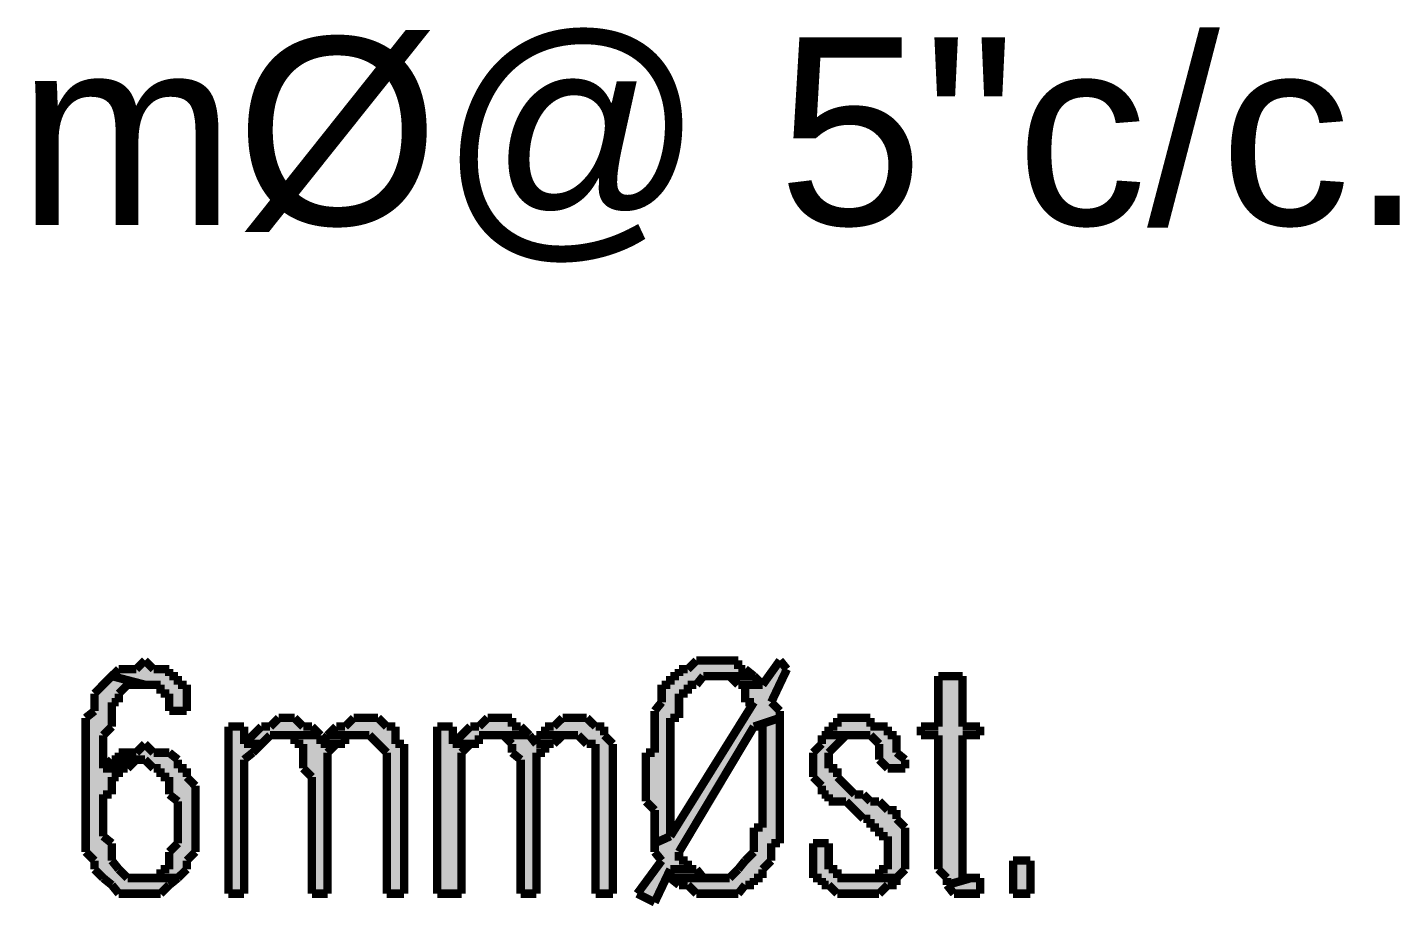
# Model space of a CAD drawing. Header units: millimetres. Extents: x 5 to 350, y 3 to 213.
# Drawn here: x 83.99 to 97.9, y 103.67 to 112.58 of the extents above; entities that cross this region are included whole.
import ezdxf

# ---------------------------------------------------------------- set-up
doc = ezdxf.new("R2010")
doc.units = ezdxf.units.MM
for name, color, linetype in [('H', 251, 'Continuous'), ('P', 255, 'Continuous'), ('T', 255, 'Continuous')]:
    doc.layers.add(name, color=color, linetype=linetype)
doc.styles.get("Standard").update_dxf_attribs({"font": 'arial.ttf'})

msp = doc.modelspace()

# ---------------------------------------------------------------- hatches: boundary and pattern name
at = {"layer": 'H', "linetype": 'Continuous'}
for points in [[(85.425, 105.657), (85.425, 105.833), (85.337, 105.833), (85.337, 105.922), (85.178, 105.922), (84.843, 106.01), (84.914, 106.08), (85.09, 106.08), (85.178, 106.168), (85.266, 106.08), (85.425, 106.08), (85.425, 106.01), (85.513, 106.01), (85.513, 105.922), (85.602, 105.922), (85.602, 105.657), (85.425, 105.657)], [(90.346, 103.717), (90.17, 103.805), (90.417, 104.14), (90.346, 104.228), (90.346, 104.316), (90.505, 104.387), (91.352, 105.745), (91.264, 105.745), (91.264, 105.922), (91.44, 105.922), (91.616, 106.168), (91.687, 106.08), (91.528, 105.745), (91.616, 105.657), (91.616, 105.586), (91.352, 105.498), (90.593, 104.228), (90.593, 104.14), (90.682, 104.14), (90.682, 104.052), (90.505, 104.052), (90.346, 103.717)], [(90.346, 104.316), (90.346, 104.652), (90.258, 104.74), (90.258, 105.234), (90.346, 105.234), (90.346, 105.657), (90.417, 105.745), (90.417, 105.922), (90.505, 105.922), (90.505, 106.01), (90.593, 106.01), (90.593, 106.08), (90.682, 106.08), (90.77, 106.168), (91.193, 106.168), (91.193, 106.08), (91.264, 106.08), (91.352, 106.01), (90.84, 106.01), (90.77, 105.922), (90.682, 105.922), (90.682, 105.833), (90.593, 105.833), (90.593, 105.586), (90.505, 105.586), (90.505, 104.387), (90.346, 104.316)], [(84.914, 103.805), (84.667, 104.052), (84.667, 104.14), (84.578, 104.228), (84.578, 105.586), (84.667, 105.657), (84.667, 105.833), (84.843, 106.01), (85.178, 105.922), (85.002, 105.922), (84.914, 105.833), (84.914, 105.745), (84.843, 105.745), (84.843, 105.498), (84.755, 105.41), (84.755, 105.075), (84.914, 105.075), (84.914, 104.987), (84.843, 104.987), (84.843, 104.81), (84.755, 104.81), (84.755, 104.387), (84.843, 104.316), (84.843, 104.14), (85.002, 103.964), (85.513, 103.964), (85.337, 103.805), (84.914, 103.805)], [(91.193, 105.922), (91.105, 106.01), (91.352, 106.01), (91.44, 105.922), (91.193, 105.922)], [(93.31, 103.893), (93.31, 103.964), (93.222, 104.052), (93.222, 105.41), (93.045, 105.41), (93.045, 105.498), (93.222, 105.498), (93.222, 106.01), (93.468, 106.01), (93.468, 105.498), (93.645, 105.498), (93.645, 105.41), (93.468, 105.41), (93.468, 103.964), (93.557, 103.964), (93.31, 103.893)], [(86.184, 105.322), (86.36, 105.498), (86.448, 105.498), (86.536, 105.586), (86.695, 105.586), (86.783, 105.498), (86.872, 105.498), (86.96, 105.41), (86.448, 105.41), (86.36, 105.322), (86.184, 105.322)], [(87.63, 103.805), (87.63, 105.234), (87.454, 105.41), (87.03, 105.41), (87.118, 105.498), (87.207, 105.498), (87.295, 105.586), (87.542, 105.586), (87.63, 105.498), (87.718, 105.498), (87.718, 105.322), (87.806, 105.322), (87.806, 103.805), (87.63, 103.805)], [(88.3, 105.322), (88.477, 105.498), (88.565, 105.498), (88.653, 105.586), (88.9, 105.586), (88.9, 105.498), (88.988, 105.498), (89.076, 105.41), (88.565, 105.41), (88.565, 105.322), (88.3, 105.322)], [(89.747, 103.805), (89.747, 105.322), (89.658, 105.322), (89.57, 105.41), (89.235, 105.41), (89.235, 105.498), (89.323, 105.498), (89.412, 105.586), (89.658, 105.586), (89.747, 105.498), (89.835, 105.498), (89.835, 105.41), (89.923, 105.322), (89.923, 103.805), (89.747, 103.805)], [(90.77, 103.805), (90.682, 103.893), (90.593, 103.893), (90.505, 103.964), (91.105, 103.964), (91.352, 104.228), (91.352, 104.475), (91.44, 104.475), (91.44, 105.498), (91.352, 105.498), (91.616, 105.586), (91.616, 104.316), (91.528, 104.316), (91.528, 104.14), (91.44, 104.052), (91.44, 103.964), (91.352, 103.964), (91.352, 103.893), (91.264, 103.893), (91.193, 103.805), (90.77, 103.805)], [(92.71, 105.075), (92.622, 105.163), (92.622, 105.322), (92.534, 105.41), (92.11, 105.41), (92.11, 105.498), (92.198, 105.498), (92.198, 105.586), (92.534, 105.586), (92.534, 105.498), (92.71, 105.498), (92.71, 105.41), (92.798, 105.41), (92.798, 105.234), (92.886, 105.163), (92.886, 105.075), (92.71, 105.075)], [(86.025, 103.805), (86.025, 105.498), (86.184, 105.498), (86.184, 105.322), (86.36, 105.322), (86.184, 105.163), (86.184, 103.805), (86.025, 103.805)], [(88.142, 103.805), (88.142, 105.498), (88.3, 105.498), (88.3, 105.322), (88.477, 105.322), (88.388, 105.234), (88.388, 103.805), (88.142, 103.805)], [(85.337, 103.964), (85.337, 104.052), (85.425, 104.052), (85.425, 104.228), (85.513, 104.316), (85.513, 104.74), (85.425, 104.81), (85.425, 104.987), (85.337, 104.987), (85.337, 105.075), (85.266, 105.075), (85.178, 105.163), (84.914, 105.163), (84.914, 105.234), (85.09, 105.234), (85.178, 105.322), (85.266, 105.234), (85.425, 105.234), (85.513, 105.163), (85.513, 105.075), (85.602, 105.075), (85.602, 104.987), (85.69, 104.898), (85.69, 104.228), (85.602, 104.14), (85.602, 104.052), (85.513, 103.964), (85.337, 103.964)], [(86.872, 103.805), (86.872, 104.987), (86.783, 105.075), (86.783, 105.322), (86.695, 105.322), (86.695, 105.41), (86.96, 105.41), (86.96, 105.322), (87.118, 105.322), (87.03, 105.234), (87.03, 103.805), (86.872, 103.805)], [(86.96, 105.322), (87.03, 105.41), (87.207, 105.41), (87.207, 105.322), (86.96, 105.322)], [(88.988, 103.805), (88.988, 105.163), (88.9, 105.234), (88.9, 105.322), (88.812, 105.41), (89.076, 105.41), (89.147, 105.322), (89.235, 105.322), (89.235, 105.234), (89.147, 105.234), (89.147, 103.805), (88.988, 103.805)], [(89.147, 105.322), (89.147, 105.41), (89.412, 105.41), (89.323, 105.322), (89.147, 105.322)], [(92.622, 103.964), (92.622, 104.052), (92.71, 104.052), (92.71, 104.387), (92.622, 104.387), (92.622, 104.475), (92.534, 104.475), (92.534, 104.563), (92.463, 104.563), (92.287, 104.74), (92.11, 104.74), (92.11, 104.81), (92.04, 104.81), (92.04, 104.898), (91.952, 104.987), (91.952, 105.234), (92.04, 105.322), (92.04, 105.41), (92.287, 105.41), (92.11, 105.234), (92.11, 105.075), (92.198, 105.075), (92.198, 104.987), (92.375, 104.81), (92.463, 104.81), (92.534, 104.74), (92.622, 104.74), (92.71, 104.652), (92.798, 104.652), (92.798, 104.563), (92.886, 104.475), (92.886, 104.052), (92.798, 103.964), (92.622, 103.964)], [(84.755, 105.075), (84.843, 105.163), (85.09, 105.163), (85.002, 105.075), (84.755, 105.075)], [(92.198, 103.805), (92.11, 103.893), (92.04, 103.893), (92.04, 103.964), (91.952, 103.964), (91.952, 104.316), (92.11, 104.316), (92.11, 104.052), (92.198, 104.052), (92.198, 103.964), (92.798, 103.964), (92.798, 103.893), (92.71, 103.893), (92.622, 103.805), (92.198, 103.805)], [(90.505, 103.964), (90.505, 104.052), (90.77, 104.052), (90.84, 103.964), (90.505, 103.964)], [(93.98, 103.805), (93.98, 104.14), (94.156, 104.14), (94.156, 103.805), (93.98, 103.805)], [(93.38, 103.805), (93.31, 103.893), (93.557, 103.964), (93.645, 103.964), (93.645, 103.805), (93.38, 103.805)]]:
    msp.add_hatch(color=256, dxfattribs=at).paths.add_polyline_path(points)

# ---------------------------------------------------------------- linework, layer by layer
at = {"layer": 'P', "const_width": 0.085}
for points in [[(85.178, 106.168), (85.09, 106.08)], [(85.266, 106.08), (85.178, 106.168)], [(90.77, 106.168), (90.682, 106.08)], [(90.84, 106.168), (90.77, 106.168)], [(90.928, 106.168), (90.84, 106.168)], [(91.017, 106.168), (90.928, 106.168)], [(91.105, 106.168), (91.017, 106.168)], [(91.193, 106.168), (91.105, 106.168)], [(91.193, 106.08), (91.193, 106.168)], [(91.616, 106.168), (91.44, 105.922)], [(91.687, 106.08), (91.616, 106.168)], [(84.843, 106.01), (84.755, 105.922)], [(84.914, 106.08), (84.843, 106.01)], [(85.178, 105.922), (84.843, 106.01)], [(84.843, 106.01), (85.178, 105.922)], [(85.002, 106.08), (84.914, 106.08)], [(85.09, 106.08), (85.002, 106.08)], [(85.337, 106.08), (85.266, 106.08)], [(85.266, 106.08), (85.266, 106.08)], [(85.425, 106.08), (85.337, 106.08)], [(85.425, 106.01), (85.425, 106.08)], [(85.513, 106.01), (85.425, 106.01)], [(85.513, 105.922), (85.513, 106.01)], [(90.593, 106.01), (90.505, 106.01)], [(90.505, 106.01), (90.505, 105.922)], [(90.682, 106.08), (90.593, 106.08)], [(90.593, 106.08), (90.593, 106.01)], [(90.77, 105.922), (90.84, 106.01)], [(90.84, 106.01), (90.928, 106.01)], [(91.352, 106.01), (90.928, 106.01)], [(90.928, 106.01), (91.017, 106.01)], [(90.928, 106.01), (91.352, 106.01)], [(91.017, 106.01), (91.105, 106.01)], [(91.105, 106.01), (91.193, 105.922)], [(91.264, 106.08), (91.193, 106.08)], [(91.352, 106.01), (91.264, 106.08)], [(91.44, 105.922), (91.352, 106.01)], [(91.528, 105.745), (91.687, 106.08)], [(93.468, 106.01), (93.222, 106.01)], [(93.222, 106.01), (93.222, 105.498)], [(93.468, 105.498), (93.468, 106.01)], [(84.755, 105.922), (84.667, 105.833)], [(84.667, 105.833), (84.667, 105.745)], [(84.914, 105.833), (85.002, 105.922)], [(84.914, 105.745), (84.914, 105.833)], [(85.002, 105.922), (85.09, 105.922)], [(85.09, 105.922), (85.178, 105.922)], [(85.178, 105.922), (85.266, 105.922)], [(85.266, 105.922), (85.337, 105.922)], [(85.337, 105.922), (85.337, 105.833)], [(85.337, 105.833), (85.425, 105.833)], [(85.425, 105.833), (85.425, 105.745)], [(85.602, 105.922), (85.513, 105.922)], [(85.602, 105.833), (85.602, 105.922)], [(85.602, 105.745), (85.602, 105.833)], [(90.505, 105.922), (90.417, 105.922)], [(90.417, 105.922), (90.417, 105.833)], [(90.417, 105.833), (90.417, 105.745)], [(90.593, 105.745), (90.593, 105.833)], [(90.593, 105.833), (90.682, 105.833)], [(90.682, 105.833), (90.682, 105.922)], [(90.682, 105.922), (90.77, 105.922)], [(91.193, 105.922), (91.264, 105.922)], [(91.264, 105.922), (91.44, 105.922)], [(91.44, 105.922), (91.264, 105.922)], [(91.264, 105.922), (91.264, 105.833)], [(91.264, 105.833), (91.264, 105.745)], [(91.44, 105.922), (91.44, 105.922)], [(84.667, 105.745), (84.667, 105.657)], [(84.843, 105.657), (84.843, 105.745)], [(84.843, 105.745), (84.914, 105.745)], [(85.425, 105.745), (85.425, 105.657)], [(85.602, 105.657), (85.602, 105.745)], [(90.417, 105.745), (90.346, 105.657)], [(91.352, 105.745), (90.505, 104.387)], [(90.593, 105.657), (90.593, 105.745)], [(91.264, 105.745), (91.352, 105.745)], [(91.616, 105.657), (91.528, 105.745)], [(84.667, 105.657), (84.578, 105.586)], [(84.578, 105.586), (84.578, 105.498)], [(84.843, 105.586), (84.843, 105.657)], [(84.843, 105.498), (84.843, 105.586)], [(85.425, 105.657), (85.602, 105.657)], [(86.536, 105.586), (86.448, 105.498)], [(86.607, 105.586), (86.536, 105.586)], [(86.695, 105.586), (86.607, 105.586)], [(86.783, 105.498), (86.695, 105.586)], [(86.695, 105.586), (86.695, 105.586)], [(87.295, 105.586), (87.207, 105.498)], [(87.383, 105.586), (87.295, 105.586)], [(87.454, 105.586), (87.383, 105.586)], [(87.542, 105.586), (87.454, 105.586)], [(87.63, 105.498), (87.542, 105.586)], [(88.653, 105.586), (88.565, 105.498)], [(88.724, 105.586), (88.653, 105.586)], [(88.812, 105.586), (88.724, 105.586)], [(88.9, 105.586), (88.812, 105.586)], [(88.9, 105.498), (88.9, 105.586)], [(89.412, 105.586), (89.323, 105.498)], [(89.5, 105.586), (89.412, 105.586)], [(89.57, 105.586), (89.5, 105.586)], [(89.658, 105.586), (89.57, 105.586)], [(89.57, 105.586), (89.57, 105.586)], [(89.747, 105.498), (89.658, 105.586)], [(90.346, 105.657), (90.346, 105.586)], [(90.346, 105.586), (90.346, 105.498)], [(90.505, 105.498), (90.505, 105.586)], [(90.505, 105.586), (90.593, 105.586)], [(90.593, 105.586), (90.593, 105.657)], [(91.616, 105.586), (91.352, 105.498)], [(91.352, 105.498), (91.616, 105.586)], [(91.616, 105.586), (91.616, 105.657)], [(91.616, 105.498), (91.616, 105.586)], [(92.287, 105.586), (92.198, 105.586)], [(92.198, 105.586), (92.198, 105.498)], [(92.375, 105.586), (92.287, 105.586)], [(92.463, 105.586), (92.375, 105.586)], [(92.534, 105.586), (92.463, 105.586)], [(92.534, 105.498), (92.534, 105.586)], [(84.578, 105.498), (84.578, 105.41)], [(84.578, 105.41), (84.578, 105.322)], [(84.755, 105.41), (84.843, 105.498)], [(84.755, 105.322), (84.755, 105.41)], [(86.184, 105.498), (86.025, 105.498)], [(86.025, 105.498), (86.025, 103.805)], [(86.184, 105.322), (86.184, 105.498)], [(86.272, 105.41), (86.184, 105.322)], [(86.36, 105.498), (86.272, 105.41)], [(86.448, 105.498), (86.36, 105.498)], [(86.36, 105.322), (86.448, 105.41)], [(86.448, 105.41), (86.536, 105.41)], [(86.96, 105.41), (86.536, 105.41)], [(86.536, 105.41), (86.607, 105.41)], [(86.536, 105.41), (86.96, 105.41)], [(86.607, 105.41), (86.695, 105.41)], [(86.695, 105.41), (86.695, 105.322)], [(86.872, 105.498), (86.783, 105.498)], [(86.96, 105.41), (86.872, 105.498)], [(86.96, 105.322), (86.96, 105.41)], [(86.96, 105.41), (86.96, 105.41)], [(87.03, 105.41), (86.96, 105.322)], [(87.118, 105.498), (87.03, 105.41)], [(87.383, 105.41), (87.03, 105.41)], [(87.03, 105.41), (87.383, 105.41)], [(87.207, 105.498), (87.118, 105.498)], [(87.207, 105.322), (87.207, 105.41)], [(87.207, 105.41), (87.295, 105.41)], [(87.295, 105.41), (87.383, 105.41)], [(87.383, 105.41), (87.454, 105.41)], [(87.454, 105.41), (87.542, 105.322)], [(87.718, 105.498), (87.63, 105.498)], [(87.718, 105.41), (87.718, 105.498)], [(87.718, 105.322), (87.718, 105.41)], [(88.3, 105.498), (88.142, 105.498)], [(88.142, 105.498), (88.142, 103.805)], [(88.3, 105.322), (88.3, 105.498)], [(88.388, 105.41), (88.3, 105.322)], [(88.477, 105.498), (88.388, 105.41)], [(88.565, 105.498), (88.477, 105.498)], [(88.565, 105.322), (88.565, 105.41)], [(88.565, 105.41), (88.653, 105.41)], [(88.653, 105.41), (88.724, 105.41)], [(89.076, 105.41), (88.724, 105.41)], [(88.724, 105.41), (88.812, 105.41)], [(88.724, 105.41), (89.076, 105.41)], [(88.812, 105.41), (88.9, 105.322)], [(88.988, 105.498), (88.9, 105.498)], [(89.076, 105.41), (88.988, 105.498)], [(89.147, 105.322), (89.076, 105.41)], [(89.076, 105.41), (89.076, 105.41)], [(89.235, 105.41), (89.147, 105.41)], [(89.147, 105.41), (89.147, 105.322)], [(89.323, 105.498), (89.235, 105.498)], [(89.235, 105.498), (89.235, 105.41)], [(89.5, 105.41), (89.235, 105.41)], [(89.235, 105.41), (89.5, 105.41)], [(89.323, 105.322), (89.412, 105.41)], [(89.412, 105.41), (89.5, 105.41)], [(89.5, 105.41), (89.57, 105.41)], [(89.57, 105.41), (89.658, 105.322)], [(89.835, 105.498), (89.747, 105.498)], [(89.835, 105.41), (89.835, 105.498)], [(89.923, 105.322), (89.835, 105.41)], [(90.346, 105.498), (90.346, 105.41)], [(90.346, 105.41), (90.346, 105.322)], [(90.505, 105.41), (90.505, 105.498)], [(90.505, 105.322), (90.505, 105.41)], [(90.593, 104.228), (91.352, 105.498)], [(91.352, 105.498), (91.44, 105.498)], [(91.44, 105.498), (91.44, 105.41)], [(91.44, 105.41), (91.44, 105.322)], [(91.616, 105.41), (91.616, 105.498)], [(91.616, 105.498), (91.616, 105.498)], [(91.616, 105.322), (91.616, 105.41)], [(92.04, 105.41), (92.04, 105.322)], [(92.375, 105.41), (92.04, 105.41)], [(92.11, 105.41), (92.04, 105.41)], [(92.04, 105.41), (92.375, 105.41)], [(92.198, 105.498), (92.11, 105.498)], [(92.11, 105.498), (92.11, 105.41)], [(92.198, 105.322), (92.287, 105.41)], [(92.287, 105.41), (92.375, 105.41)], [(92.375, 105.41), (92.375, 105.41)], [(92.375, 105.41), (92.463, 105.41)], [(92.463, 105.41), (92.534, 105.41)], [(92.622, 105.498), (92.534, 105.498)], [(92.534, 105.41), (92.622, 105.322)], [(92.71, 105.498), (92.622, 105.498)], [(92.71, 105.41), (92.71, 105.498)], [(92.798, 105.41), (92.71, 105.41)], [(92.798, 105.322), (92.798, 105.41)], [(93.222, 105.498), (93.045, 105.498)], [(93.045, 105.498), (93.045, 105.41)], [(93.045, 105.41), (93.222, 105.41)], [(93.222, 105.41), (93.222, 104.228)], [(93.645, 105.498), (93.468, 105.498)], [(93.468, 104.228), (93.468, 105.41)], [(93.468, 105.41), (93.645, 105.41)], [(93.645, 105.41), (93.645, 105.498)], [(84.578, 105.322), (84.578, 105.234)], [(84.755, 105.234), (84.755, 105.322)], [(85.178, 105.322), (85.09, 105.234)], [(85.266, 105.234), (85.178, 105.322)], [(86.36, 105.322), (86.184, 105.322)], [(86.184, 105.322), (86.36, 105.322)], [(86.272, 105.234), (86.36, 105.322)], [(86.695, 105.322), (86.783, 105.322)], [(86.783, 105.322), (86.783, 105.234)], [(87.118, 105.322), (86.96, 105.322)], [(86.96, 105.322), (87.118, 105.322)], [(87.03, 105.234), (87.118, 105.322)], [(87.118, 105.322), (87.207, 105.322)], [(87.542, 105.322), (87.63, 105.234)], [(87.806, 105.322), (87.718, 105.322)], [(87.806, 105.234), (87.806, 105.322)], [(88.477, 105.322), (88.3, 105.322)], [(88.3, 105.322), (88.477, 105.322)], [(88.388, 105.234), (88.477, 105.322)], [(88.477, 105.322), (88.565, 105.322)], [(88.9, 105.322), (88.9, 105.234)], [(89.235, 105.322), (89.147, 105.322)], [(89.147, 105.322), (89.235, 105.322)], [(89.235, 105.234), (89.235, 105.322)], [(89.235, 105.322), (89.323, 105.322)], [(89.658, 105.322), (89.747, 105.322)], [(89.747, 105.322), (89.747, 105.234)], [(89.923, 105.234), (89.923, 105.322)], [(90.346, 105.322), (90.346, 105.234)], [(90.505, 105.234), (90.505, 105.322)], [(91.44, 105.322), (91.44, 105.234)], [(91.616, 105.234), (91.616, 105.322)], [(92.04, 105.322), (91.952, 105.234)], [(92.11, 105.234), (92.198, 105.322)], [(92.622, 105.322), (92.622, 105.234)], [(92.798, 105.234), (92.798, 105.322)], [(84.578, 105.234), (84.578, 105.163)], [(84.578, 105.163), (84.578, 105.075)], [(84.755, 105.163), (84.755, 105.234)], [(84.843, 105.163), (84.755, 105.075)], [(84.755, 105.075), (84.755, 105.163)], [(85.178, 105.163), (84.843, 105.163)], [(84.914, 105.163), (84.843, 105.163)], [(84.843, 105.163), (85.178, 105.163)], [(85.002, 105.234), (84.914, 105.234)], [(84.914, 105.234), (84.914, 105.163)], [(85.09, 105.234), (85.002, 105.234)], [(85.002, 105.075), (85.09, 105.163)], [(85.09, 105.163), (85.178, 105.163)], [(85.178, 105.163), (85.266, 105.075)], [(85.337, 105.234), (85.266, 105.234)], [(85.266, 105.234), (85.266, 105.234)], [(85.425, 105.234), (85.337, 105.234)], [(85.513, 105.163), (85.425, 105.234)], [(85.513, 105.075), (85.513, 105.163)], [(86.184, 105.163), (86.272, 105.234)], [(86.184, 103.805), (86.184, 105.163)], [(86.783, 105.234), (86.783, 105.163)], [(86.783, 105.163), (86.783, 105.075)], [(87.03, 105.163), (87.03, 105.234)], [(87.03, 103.805), (87.03, 105.163)], [(87.63, 105.234), (87.63, 105.163)], [(87.63, 105.163), (87.63, 105.075)], [(87.806, 105.163), (87.806, 105.234)], [(87.806, 105.075), (87.806, 105.163)], [(88.388, 105.163), (88.388, 105.234)], [(88.388, 103.805), (88.388, 105.163)], [(88.9, 105.234), (88.988, 105.163)], [(88.988, 105.163), (88.988, 105.075)], [(89.147, 105.163), (89.147, 105.234)], [(89.147, 105.234), (89.235, 105.234)], [(89.147, 103.805), (89.147, 105.163)], [(89.747, 105.234), (89.747, 105.163)], [(89.747, 105.163), (89.747, 105.075)], [(89.923, 105.163), (89.923, 105.234)], [(89.923, 105.075), (89.923, 105.163)], [(90.346, 105.234), (90.258, 105.234)], [(90.258, 105.234), (90.258, 105.163)], [(90.258, 105.163), (90.258, 105.075)], [(90.505, 105.163), (90.505, 105.234)], [(90.505, 105.075), (90.505, 105.163)], [(91.44, 105.234), (91.44, 105.163)], [(91.44, 105.163), (91.44, 105.075)], [(91.616, 105.163), (91.616, 105.234)], [(91.616, 105.075), (91.616, 105.163)], [(91.952, 105.234), (91.952, 105.163)], [(91.952, 105.163), (91.952, 105.075)], [(92.11, 105.163), (92.11, 105.234)], [(92.11, 105.075), (92.11, 105.163)], [(92.622, 105.234), (92.622, 105.163)], [(92.622, 105.163), (92.71, 105.075)], [(92.886, 105.163), (92.798, 105.234)], [(92.886, 105.075), (92.886, 105.163)], [(84.578, 105.075), (84.578, 104.987)], [(84.578, 104.987), (84.578, 104.898)], [(84.755, 105.075), (84.914, 105.075)], [(84.914, 105.075), (84.755, 105.075)], [(84.843, 104.898), (84.843, 104.987)], [(84.843, 104.987), (84.914, 104.987)], [(84.914, 105.075), (85.002, 105.075)], [(84.914, 104.987), (84.914, 105.075)], [(85.266, 105.075), (85.337, 105.075)], [(85.337, 105.075), (85.337, 104.987)], [(85.337, 104.987), (85.425, 104.987)], [(85.425, 104.987), (85.425, 104.898)], [(85.602, 105.075), (85.513, 105.075)], [(85.602, 104.987), (85.602, 105.075)], [(85.69, 104.898), (85.602, 104.987)], [(86.783, 105.075), (86.872, 104.987)], [(86.872, 104.987), (86.872, 103.805)], [(87.63, 105.075), (87.63, 104.987)], [(87.63, 104.987), (87.63, 103.805)], [(87.806, 103.805), (87.806, 105.075)], [(88.988, 105.075), (88.988, 104.987)], [(88.988, 104.987), (88.988, 103.805)], [(89.747, 105.075), (89.747, 104.987)], [(89.747, 104.987), (89.747, 103.805)], [(89.923, 103.805), (89.923, 105.075)], [(90.258, 105.075), (90.258, 104.987)], [(90.258, 104.987), (90.258, 104.898)], [(90.505, 104.987), (90.505, 105.075)], [(90.505, 104.898), (90.505, 104.987)], [(91.44, 105.075), (91.44, 104.987)], [(91.44, 104.987), (91.44, 104.898)], [(91.616, 104.987), (91.616, 105.075)], [(91.616, 104.898), (91.616, 104.987)], [(91.952, 105.075), (91.952, 104.987)], [(91.952, 104.987), (92.04, 104.898)], [(92.198, 105.075), (92.11, 105.075)], [(92.198, 104.987), (92.198, 105.075)], [(92.287, 104.898), (92.198, 104.987)], [(92.71, 105.075), (92.886, 105.075)], [(84.578, 104.898), (84.578, 104.81)], [(84.843, 104.81), (84.843, 104.898)], [(85.425, 104.898), (85.425, 104.81)], [(85.69, 104.81), (85.69, 104.898)], [(90.258, 104.898), (90.258, 104.81)], [(90.505, 104.81), (90.505, 104.898)], [(91.44, 104.898), (91.44, 104.81)], [(91.616, 104.81), (91.616, 104.898)], [(92.04, 104.898), (92.04, 104.81)], [(92.375, 104.81), (92.287, 104.898)], [(84.578, 104.81), (84.578, 104.74)], [(84.578, 104.74), (84.578, 104.652)], [(84.755, 104.74), (84.755, 104.81)], [(84.755, 104.81), (84.843, 104.81)], [(84.755, 104.652), (84.755, 104.74)], [(85.425, 104.81), (85.513, 104.74)], [(85.513, 104.74), (85.513, 104.652)], [(85.69, 104.74), (85.69, 104.81)], [(85.69, 104.652), (85.69, 104.74)], [(90.258, 104.81), (90.258, 104.74)], [(90.258, 104.74), (90.346, 104.652)], [(90.505, 104.74), (90.505, 104.81)], [(90.505, 104.652), (90.505, 104.74)], [(91.44, 104.81), (91.44, 104.74)], [(91.44, 104.74), (91.44, 104.652)], [(91.616, 104.74), (91.616, 104.81)], [(91.616, 104.652), (91.616, 104.74)], [(92.04, 104.81), (92.11, 104.81)], [(92.11, 104.81), (92.11, 104.74)], [(92.11, 104.74), (92.198, 104.74)], [(92.198, 104.74), (92.287, 104.74)], [(92.287, 104.74), (92.375, 104.652)], [(92.463, 104.81), (92.375, 104.81)], [(92.534, 104.74), (92.463, 104.81)], [(92.622, 104.74), (92.534, 104.74)], [(92.71, 104.652), (92.622, 104.74)], [(84.578, 104.652), (84.578, 104.563)], [(84.755, 104.563), (84.755, 104.652)], [(85.513, 104.652), (85.513, 104.563)], [(85.69, 104.563), (85.69, 104.652)], [(90.346, 104.652), (90.346, 104.563)], [(90.505, 104.563), (90.505, 104.652)], [(91.44, 104.652), (91.44, 104.563)], [(91.616, 104.563), (91.616, 104.652)], [(92.375, 104.652), (92.463, 104.563)], [(92.798, 104.652), (92.71, 104.652)], [(92.798, 104.563), (92.798, 104.652)], [(84.578, 104.563), (84.578, 104.475)], [(84.578, 104.475), (84.578, 104.387)], [(84.755, 104.475), (84.755, 104.563)], [(84.755, 104.387), (84.755, 104.475)], [(85.513, 104.563), (85.513, 104.475)], [(85.513, 104.475), (85.513, 104.387)], [(85.69, 104.475), (85.69, 104.563)], [(85.69, 104.387), (85.69, 104.475)], [(90.346, 104.563), (90.346, 104.475)], [(90.346, 104.475), (90.346, 104.387)], [(90.505, 104.475), (90.505, 104.563)], [(90.505, 104.387), (90.505, 104.475)], [(91.44, 104.475), (91.352, 104.475)], [(91.352, 104.475), (91.352, 104.387)], [(91.44, 104.563), (91.44, 104.475)], [(91.616, 104.475), (91.616, 104.563)], [(91.616, 104.387), (91.616, 104.475)], [(92.463, 104.563), (92.534, 104.563)], [(92.534, 104.563), (92.534, 104.475)], [(92.534, 104.475), (92.622, 104.475)], [(92.622, 104.475), (92.622, 104.387)], [(92.886, 104.475), (92.798, 104.563)], [(92.886, 104.387), (92.886, 104.475)], [(84.578, 104.387), (84.578, 104.316)], [(84.578, 104.316), (84.578, 104.228)], [(84.843, 104.316), (84.755, 104.387)], [(84.843, 104.228), (84.843, 104.316)], [(85.513, 104.316), (85.425, 104.228)], [(85.513, 104.387), (85.513, 104.316)], [(85.69, 104.316), (85.69, 104.387)], [(85.69, 104.228), (85.69, 104.316)], [(90.505, 104.387), (90.346, 104.316)], [(90.346, 104.387), (90.346, 104.316)], [(90.346, 104.316), (90.505, 104.387)], [(90.346, 104.316), (90.346, 104.228)], [(91.352, 104.387), (91.352, 104.316)], [(91.352, 104.316), (91.352, 104.228)], [(91.528, 104.228), (91.528, 104.316)], [(91.528, 104.316), (91.616, 104.316)], [(91.616, 104.316), (91.616, 104.387)], [(92.11, 104.316), (91.952, 104.316)], [(91.952, 104.316), (91.952, 104.228)], [(92.11, 104.228), (92.11, 104.316)], [(92.622, 104.387), (92.71, 104.387)], [(92.71, 104.387), (92.71, 104.316)], [(92.71, 104.316), (92.71, 104.228)], [(92.886, 104.316), (92.886, 104.387)], [(92.886, 104.228), (92.886, 104.316)], [(84.578, 104.228), (84.667, 104.14)], [(84.843, 104.14), (84.843, 104.228)], [(85.425, 104.228), (85.425, 104.14)], [(85.602, 104.14), (85.69, 104.228)], [(90.346, 104.228), (90.417, 104.14)], [(90.593, 104.14), (90.593, 104.228)], [(91.352, 104.228), (91.264, 104.14)], [(91.528, 104.14), (91.528, 104.228)], [(91.952, 104.228), (91.952, 104.14)], [(92.11, 104.14), (92.11, 104.228)], [(92.71, 104.228), (92.71, 104.14)], [(92.886, 104.14), (92.886, 104.228)], [(93.222, 104.228), (93.222, 104.14)], [(93.468, 104.14), (93.468, 104.228)], [(84.667, 104.14), (84.667, 104.052)], [(84.667, 104.052), (84.755, 103.964)], [(84.914, 104.052), (84.843, 104.14)], [(85.002, 103.964), (84.914, 104.052)], [(85.425, 104.052), (85.337, 104.052)], [(85.337, 104.052), (85.337, 103.964)], [(85.425, 104.14), (85.425, 104.052)], [(85.513, 103.964), (85.602, 104.052)], [(85.602, 104.052), (85.602, 104.14)], [(90.417, 104.14), (90.17, 103.805)], [(90.346, 103.717), (90.505, 104.052)], [(90.77, 104.052), (90.505, 104.052)], [(90.505, 104.052), (90.505, 103.964)], [(90.505, 104.052), (90.77, 104.052)], [(90.682, 104.14), (90.593, 104.14)], [(90.682, 104.052), (90.682, 104.14)], [(90.77, 104.052), (90.682, 104.052)], [(90.84, 103.964), (90.77, 104.052)], [(91.193, 104.052), (91.105, 103.964)], [(91.264, 104.14), (91.193, 104.052)], [(91.44, 104.052), (91.528, 104.14)], [(91.44, 103.964), (91.44, 104.052)], [(91.952, 104.14), (91.952, 104.052)], [(91.952, 104.052), (91.952, 103.964)], [(92.11, 104.052), (92.11, 104.14)], [(92.198, 104.052), (92.11, 104.052)], [(92.198, 103.964), (92.198, 104.052)], [(92.71, 104.052), (92.622, 104.052)], [(92.622, 104.052), (92.622, 103.964)], [(92.71, 104.14), (92.71, 104.052)], [(92.798, 103.964), (92.886, 104.052)], [(92.886, 104.052), (92.886, 104.14)], [(93.222, 104.14), (93.222, 104.052)], [(93.222, 104.052), (93.31, 103.964)], [(93.468, 104.052), (93.468, 104.14)], [(93.468, 103.964), (93.468, 104.052)], [(93.98, 103.805), (93.98, 104.14)], [(93.98, 104.14), (94.156, 104.14)], [(94.156, 104.14), (94.156, 103.805)], [(84.755, 103.964), (84.843, 103.893)], [(84.843, 103.893), (84.914, 103.805)], [(85.09, 103.964), (85.002, 103.964)], [(85.178, 103.964), (85.09, 103.964)], [(85.266, 103.964), (85.178, 103.964)], [(85.178, 103.964), (85.513, 103.964)], [(85.513, 103.964), (85.178, 103.964)], [(85.337, 103.964), (85.266, 103.964)], [(85.337, 103.805), (85.425, 103.893)], [(85.425, 103.893), (85.513, 103.964)], [(90.505, 103.964), (90.928, 103.964)], [(90.928, 103.964), (90.505, 103.964)], [(90.505, 103.964), (90.593, 103.893)], [(90.593, 103.893), (90.682, 103.893)], [(90.682, 103.893), (90.77, 103.805)], [(90.928, 103.964), (90.84, 103.964)], [(90.84, 103.964), (90.84, 103.964)], [(91.017, 103.964), (90.928, 103.964)], [(91.105, 103.964), (91.017, 103.964)], [(91.193, 103.805), (91.264, 103.893)], [(91.264, 103.893), (91.352, 103.893)], [(91.352, 103.893), (91.352, 103.964)], [(91.352, 103.964), (91.44, 103.964)], [(91.952, 103.964), (92.04, 103.964)], [(92.04, 103.964), (92.04, 103.893)], [(92.04, 103.893), (92.11, 103.893)], [(92.11, 103.893), (92.198, 103.805)], [(92.287, 103.964), (92.198, 103.964)], [(92.375, 103.964), (92.287, 103.964)], [(92.798, 103.964), (92.375, 103.964)], [(92.463, 103.964), (92.375, 103.964)], [(92.375, 103.964), (92.798, 103.964)], [(92.534, 103.964), (92.463, 103.964)], [(92.622, 103.964), (92.534, 103.964)], [(92.622, 103.805), (92.71, 103.893)], [(92.71, 103.893), (92.798, 103.893)], [(92.798, 103.893), (92.798, 103.964)], [(93.557, 103.964), (93.31, 103.893)], [(93.31, 103.964), (93.31, 103.893)], [(93.31, 103.893), (93.557, 103.964)], [(93.31, 103.893), (93.38, 103.805)], [(93.557, 103.964), (93.468, 103.964)], [(93.645, 103.964), (93.557, 103.964)], [(93.645, 103.805), (93.645, 103.964)], [(84.914, 103.805), (85.002, 103.805)], [(85.002, 103.805), (85.09, 103.805)], [(85.09, 103.805), (85.178, 103.805)], [(85.178, 103.805), (85.266, 103.805)], [(85.266, 103.805), (85.337, 103.805)], [(86.025, 103.805), (86.184, 103.805)], [(86.872, 103.805), (87.03, 103.805)], [(87.63, 103.805), (87.806, 103.805)], [(88.142, 103.805), (88.388, 103.805)], [(88.988, 103.805), (89.147, 103.805)], [(89.747, 103.805), (89.923, 103.805)], [(90.17, 103.805), (90.346, 103.717)], [(90.77, 103.805), (90.84, 103.805)], [(90.84, 103.805), (90.928, 103.805)], [(90.928, 103.805), (91.017, 103.805)], [(91.017, 103.805), (91.105, 103.805)], [(91.105, 103.805), (91.193, 103.805)], [(92.198, 103.805), (92.287, 103.805)], [(92.287, 103.805), (92.375, 103.805)], [(92.375, 103.805), (92.463, 103.805)], [(92.463, 103.805), (92.534, 103.805)], [(92.534, 103.805), (92.622, 103.805)], [(93.38, 103.805), (93.468, 103.805)], [(93.468, 103.805), (93.557, 103.805)], [(93.557, 103.805), (93.645, 103.805)], [(94.156, 103.805), (93.98, 103.805)], [(93.98, 103.805), (93.98, 103.805)]]:
    msp.add_lwpolyline(points, dxfattribs=at)

# ---------------------------------------------------------------- texts
at = {"layer": 'T', "insert": (80.2, 110.2), "char_height": 1.9, "attachment_point": 7}
msp.add_mtext('{\\fArial|b0|i0|c0|p18;8mmØ@ 5"c/c.}', dxfattribs=at)

doc.saveas('drawing.dxf')
